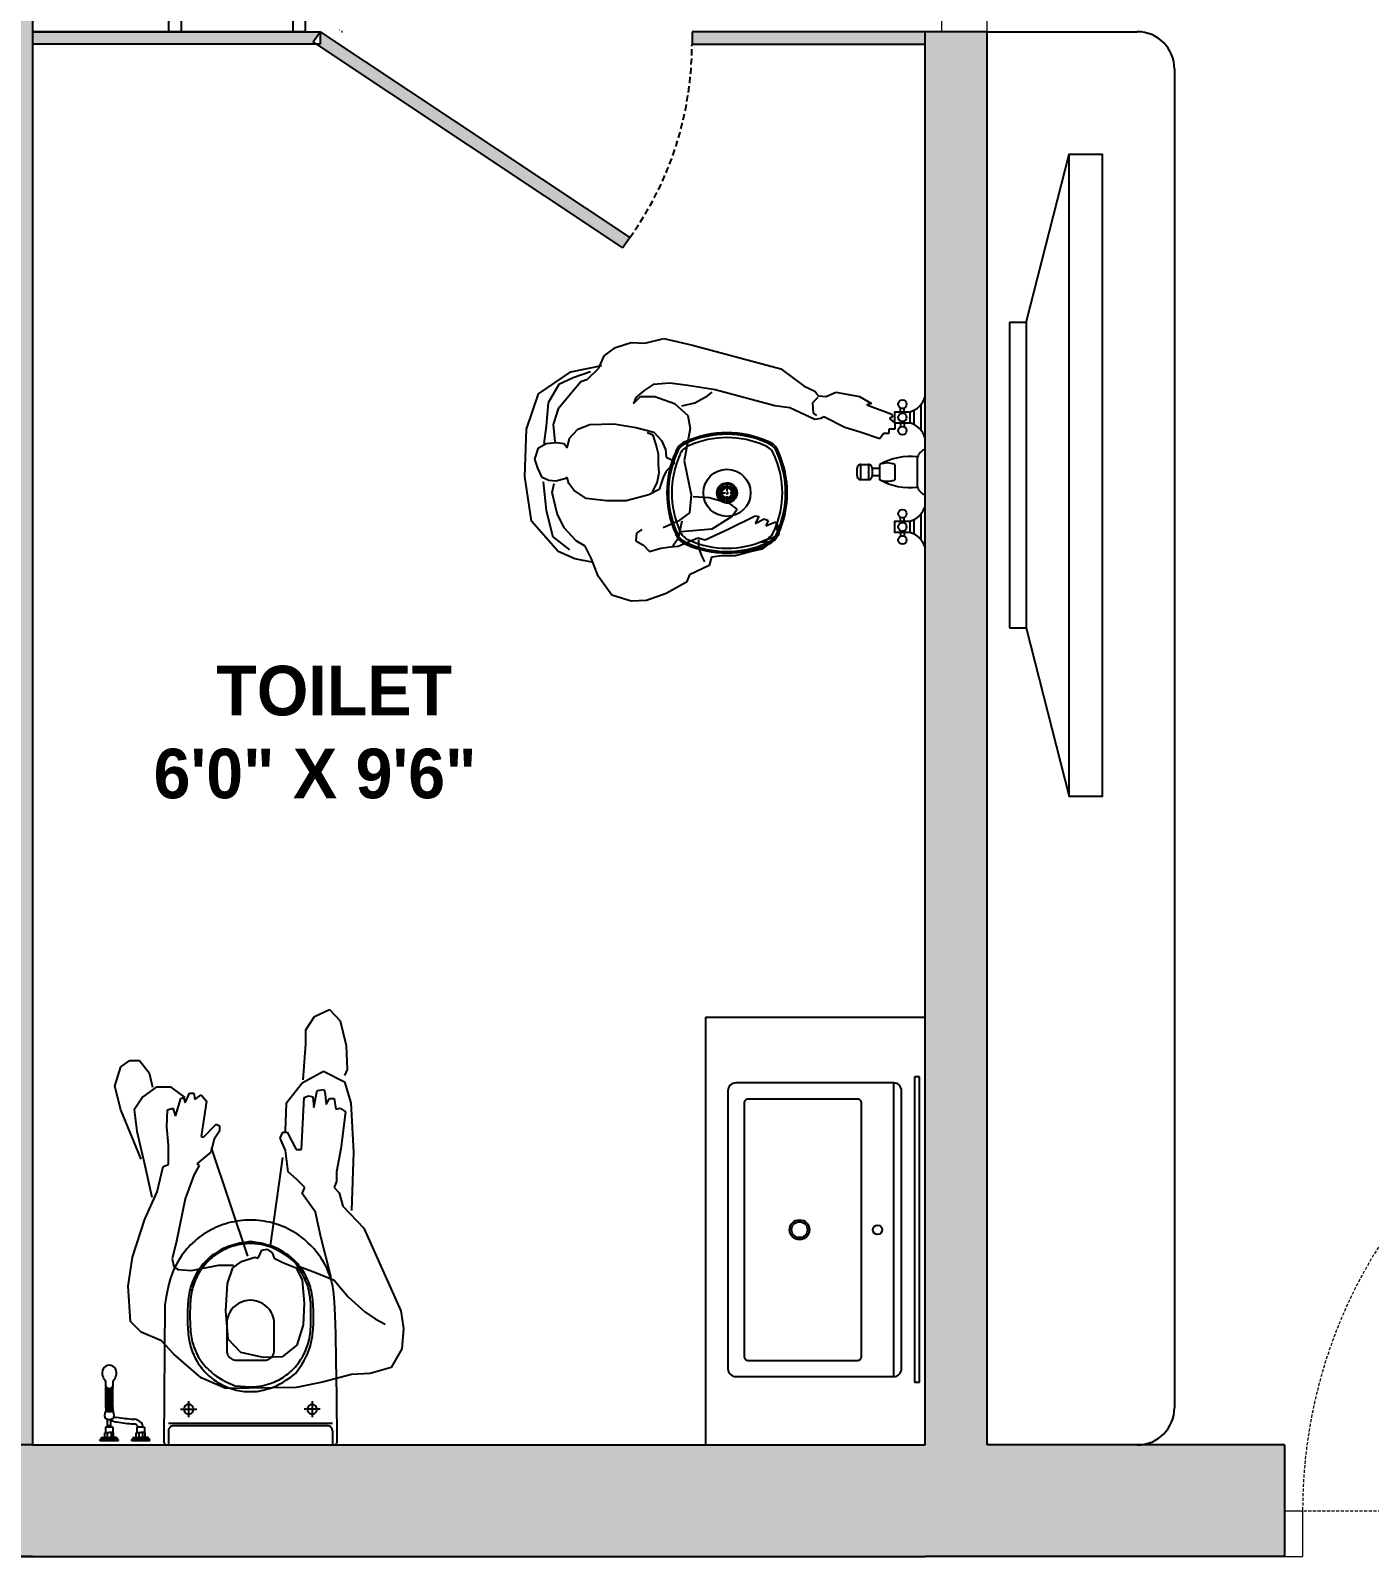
# Model space of a CAD drawing. Header units: inches. Extents: x 9636 to 21597, y -10243 to 557.
# Drawn here: x 15661.1 to 15769.1, y -7316.8 to -7193.7 of the extents above; entities that cross this region are included whole.
import ezdxf

# ---------------------------------------------------------------- set-up
doc = ezdxf.new("R2010")
doc.units = ezdxf.units.IN
doc.header["$MEASUREMENT"] = 0
for name, pattern in [('CENTER2', [1.125, 0.75, -0.125, 0.125, -0.125]), ('DASHED', [0.75, 0.5, -0.25]), ('DASHED2', [0.375, 0.25, -0.125]), ('HIDDEN', [0.375, 0.25, -0.125])]:
    doc.linetypes.add(name, pattern=pattern)
for name, color, linetype in [('A-Door-Frame', 1, 'Continuous'), ('A-Door-Swing', 8, 'HIDDEN'), ('Edges', 7, 'Continuous'), ('IEL-HATCH-002', 7, 'Continuous'), ('sanit acces', 4, 'Continuous')]:
    doc.layers.add(name, color=color, linetype=linetype)
doc.styles.add('MtXpl_Stylus_BT', font='')
doc.styles.get('MtXpl_Stylus_BT').set_extended_font_data('Stylus BT', bold=True)

# ---------------------------------------------------------------- blocks, each defined once
blk = doc.blocks.new('wall handshower (top)')
at = {"color": 0}
for p, q in [((29.5, 0), (-29.5, 0)), ((-29.5, 0), (-29.5, -2.7)), ((29.5, 0), (29.5, -2.7)), ((129.5, 0), (70.5, 0)), ((70.5, 0), (70.5, -2.7)), ((129.5, 0), (129.5, -2.7)), ((-27.3, -4), (27.3, -4)), ((-21.5, -10.1), (0, -10.1)), ((-14.1, -10.1), (-14.1, -24.7)), ((-12, -42.7), (-12, -25.9)), ((-12, -25.9), (-0.1, -25.9)), ((-12, -42.7), (11.8, -42.7)), ((-6, -25.9), (-6, -10.1)), ((11.8, -25.9), (-0.1, -25.9)), ((21.5, -10.1), (0, -10.1)), ((5.9, -25.9), (5.9, -10.1)), ((11.8, -42.7), (11.8, -25.9)), ((14, -10.1), (14, -24.7)), ((72.7, -4), (127.3, -4)), ((78.5, -10.1), (100, -10.1)), ((85.9, -10.1), (85.9, -24.7)), ((88, -42.7), (88, -25.9)), ((88, -25.9), (99.9, -25.9)), ((88, -42.7), (111.8, -42.7)), ((94, -25.9), (94, -10.1)), ((94.8, -45.5), (94.8, -67.4)), ((111.8, -25.9), (99.9, -25.9)), ((121.5, -10.1), (100, -10.1)), ((105.1, -45.5), (105.1, -67.7)), ((105.9, -25.9), (105.9, -10.1)), ((111.8, -42.7), (111.8, -25.9)), ((114, -10.1), (114, -24.7)), ((88, -101), (88, -95.2)), ((111.1, -101), (111.1, -95.2)), ((88, -108.4), (88, -165.2)), ((88.6, -107.2), (88.6, -164.5)), ((89.5, -105.8), (89.5, -163.6)), ((90.7, -104.4), (90.7, -162.5)), ((92.2, -103.2), (92.2, -161.5)), ((93.8, -102.1), (93.8, -160.7)), ((95.7, -101.4), (95.7, -160)), ((97.7, -100.9), (97.7, -159.6)), ((99.7, -100.8), (99.7, -159.5)), ((101.7, -101), (101.7, -159.7)), ((103.7, -101.5), (103.7, -160.1)), ((105.5, -102.3), (105.5, -160.8)), ((107.1, -103.3), (107.1, -161.6)), ((108.5, -104.5), (108.5, -162.6)), ((109.6, -105.8), (109.6, -163.6)), ((110.4, -107), (110.4, -164.4)), ((110.9, -107.8), (110.9, -164.9)), ((111.1, -108.4), (111.1, -165.2))]:
    blk.add_line(p, q, dxfattribs=at)
for centre, radius, start, end in [((-27.4, -1.6), 2.41, 207.9179, 271.9718), ((-15, 2), 13.8, 205.7896, 241.6564), ((-10.4, -20.2), 5.86, 230.0793, 254.0924), ((16.8, -40.9), 24.5, 184.3011, 218.585), ((22, -37.7), 15.3, 199.0504, 270.6085), ((10.2, -20.2), 5.86, 285.9076, 309.9207), ((15, 2), 13.8, 298.3436, 334.2104), ((27.4, -1.6), 2.41, 268.0282, 332.0821), ((72.6, -1.6), 2.41, 207.9179, 271.9718), ((85, 2), 13.8, 205.7896, 241.6564), ((89.6, -20.2), 5.86, 230.0793, 254.0924), ((99.9, -36.8), 10, 215.7762, 324.2238), ((110.2, -20.2), 5.86, 285.9076, 309.9207), ((115, 2), 13.8, 298.3436, 334.2104), ((127.4, -1.6), 2.41, 268.0282, 332.0821), ((22.3, -35.7), 32.1, 219.6697, 269.6336), ((-21.2, -678.9), 627.4, 81.0602, 86.0403), ((-119, -1558.6), 1497.4, 82.5073, 84.5933), ((71.4, -103.7), 44.8, 58.5932, 83.7686), ((73.1, -100.5), 26.8, 64.0824, 83.2266), ((115.2, -81.1), 30.7, 168.4004, 207.2273), ((99.5, -83.4), 16.7, 30.5106, 149.4894), ((99.6, -108.5), 17.6, 49.0147, 130.9853), ((99.6, -109.9), 14.6, 37.5398, 142.4602), ((99.6, -110.3), 13.8, 33.1371, 146.8629), ((83.8, -81.1), 30.7, 332.7727, 11.5996), ((90.1, -104.7), 2.8, 137.3065, 222.6935), ((89.2, -101.9), 1.5, 143.1441, 216.8559), ((89.2, -107.5), 1.5, 143.1441, 216.8559), ((99.6, -112.3), 12.9, 26.3551, 153.6449), ((99.6, -113.4), 12.6, 23.4368, 156.5632), ((109.9, -101.9), 1.5, 323.1441, 36.8559), ((109.1, -104.7), 2.8, 317.3065, 42.6935), ((109.9, -107.5), 1.5, 323.1441, 36.8559), ((72.4, -182), 17, 302.6481, 343.7121), ((90.1, -168.9), 2.8, 137.3065, 222.6935), ((89.2, -166.1), 1.5, 143.1441, 216.8559), ((89.2, -171.7), 1.5, 143.1441, 216.8559), ((99.6, -174.1), 14.6, 37.5398, 142.4602), ((99.6, -174.6), 13.8, 33.1371, 146.8629), ((99.6, -176.5), 12.9, 26.3551, 153.6449), ((99.6, -177.6), 12.6, 23.4368, 156.5632), ((41.8, -182.1), 47.1, 354.3747, 11.6429), ((157.3, -182.1), 47.1, 168.3571, 185.6253), ((126.7, -182), 17, 196.2879, 237.3519), ((109.9, -166.1), 1.5, 323.1441, 36.8559), ((109.1, -168.9), 2.8, 317.3065, 42.6935), ((109.9, -171.7), 1.5, 323.1441, 36.8559), ((119.7, -215.3), 42.7, 153.5123, 181.2517), ((99.5, -216.6), 22.5, 179.1351, 0.8649), ((79.4, -215.3), 42.7, 358.7483, 26.4877)]:
    blk.add_arc(centre, radius, start, end, dxfattribs=at)

msp = doc.modelspace()

# ---------------------------------------------------------------- hatches: boundary and pattern name
at = {"layer": 'IEL-HATCH-002', "true_color": 0x939598, "transparency": 33554687}
h = msp.add_hatch(color=252, dxfattribs=at)
h.dxf.hatch_style = 1
h.paths.add_polyline_path([(15546.79, -7088.83), (15504.29, -7088.83), (15504.29, -7190.83), (15507.96, -7190.83), (15513.29, -7190.83), (15513.29, -7102.83), (15518.29, -7102.83), (15518.29, -7097.83), (15546.79, -7097.83)])
h.paths.add_polyline_path([(15654.79, -7088.83), (15630.79, -7088.83), (15630.79, -7097.83), (15654.79, -7097.83)])
h.paths.add_polyline_path([(15733.29, -7088.83), (15654.79, -7088.83), (15654.79, -7307.83), (15661.29, -7307.83), (15661.29, -7097.83), (15733.29, -7097.83)])
h.paths.add_polyline_path([(15762.29, -7307.83), (15738.29, -7307.83), (15738.29, -7193.83), (15734.62, -7193.83), (15733.29, -7193.83), (15733.29, -7307.83), (15661.29, -7307.83), (15654.79, -7307.83), (15654.79, -7316.83), (15661.29, -7316.83), (15733.29, -7316.83), (15762.29, -7316.83), (15762.29, -7313.16)])
h.paths.add_polyline_path([(15654.79, -7307.83), (15513.29, -7307.83), (15513.29, -7288.12), (15513.29, -7244.83), (15522.79, -7244.83), (15522.79, -7239.83), (15513.29, -7239.83), (15513.29, -7232.83), (15504.29, -7232.83), (15504.29, -7316.83), (15654.79, -7316.83)])
h.paths.add_polyline_path([(15974.29, -7088.83), (15944.69, -7088.83), (15944.69, -7097.83), (15965.29, -7097.83), (15965.29, -7289.83), (15965.29, -7295.83), (15965.29, -7307.83), (15805.29, -7307.83), (15805.29, -7316.83), (15974.29, -7316.83)])
h.paths.add_polyline_path([(15852.69, -7088.83), (15834.69, -7088.83), (15834.69, -7097.83), (15852.69, -7097.83)], flags=17)
h.paths.add_polyline_path([(15761.69, -7088.83), (15733.29, -7088.83), (15733.29, -7163.83), (15738.29, -7163.83), (15738.29, -7097.83), (15761.69, -7097.83)])
h = msp.add_hatch(color=252, dxfattribs=at)
h.dxf.hatch_style = 1
h.paths.add_polyline_path([(15684.49, -7193.83), (15661.29, -7193.83), (15661.29, -7194.83), (15684.18, -7194.83), (15683.93, -7194.66)])
h.paths.add_polyline_path([(15684.49, -7193.83), (15684.49, -7194.83), (15684.18, -7194.83), (15708.92, -7211.27), (15709.47, -7210.43)])
h.paths.add_polyline_path([(15733.29, -7193.83), (15714.49, -7193.83), (15714.49, -7194.83), (15733.29, -7194.83)])

# ---------------------------------------------------------------- linework, layer by layer
at = {"color": 252, "true_color": 0x939598}
for p, q in [((15661.29, -7097.83), (15661.29, -7307.83)), ((15672.29, -7193.83), (15672.29, -7109.1)), ((15673.29, -7193.83), (15673.29, -7110.1)), ((15682.29, -7120.83), (15682.29, -7193.83)), ((15683.29, -7121.83), (15683.29, -7193.83)), ((15661.29, -7193.83), (15684.49, -7193.83)), ((15683.29, -7193.83), (15661.29, -7193.83)), ((15683.93, -7194.66), (15684.49, -7193.83)), ((15684.49, -7193.83), (15709.47, -7210.43)), ((15684.49, -7193.83), (15684.49, -7194.83)), ((15686.29, -7193.83), (15686.21, -7193.83)), ((15733.29, -7193.83), (15714.49, -7193.83)), ((15714.49, -7193.83), (15714.49, -7194.83)), ((15733.29, -7307.83), (15733.29, -7193.83)), ((15738.29, -7193.83), (15733.29, -7193.83)), ((15738.29, -7307.83), (15738.29, -7193.83)), ((15684.49, -7194.83), (15661.29, -7194.83)), ((15708.92, -7211.27), (15683.93, -7194.66)), ((15714.49, -7194.83), (15733.29, -7194.83)), ((15709.47, -7210.43), (15708.92, -7211.27)), ((15741.46, -7217.3), (15740.09, -7217.3)), ((15740.09, -7217.3), (15740.09, -7241.91)), ((15741.46, -7217.3), (15741.46, -7241.91)), ((15732.98, -7226.02), (15732.98, -7223.87)), ((15733.29, -7226.62), (15733.29, -7223.27)), ((15731.31, -7224.49), (15731.31, -7224.18)), ((15731.61, -7224.49), (15731.61, -7224.18)), ((15732.38, -7224.36), (15732.38, -7225.52)), ((15731.31, -7225.4), (15731.31, -7225.7)), ((15731.61, -7225.4), (15731.61, -7225.7)), ((15733.29, -7231.18), (15733.29, -7227.53)), ((15728.11, -7229.97), (15728.11, -7228.75)), ((15728.72, -7228.75), (15728.72, -7229.97)), ((15729.03, -7229.05), (15729.64, -7229.05)), ((15729.64, -7229.97), (15729.64, -7228.75)), ((15730.85, -7228.75), (15730.85, -7229.97)), ((15732.68, -7230.58), (15732.68, -7228.14)), ((15729.64, -7229.66), (15729.03, -7229.66)), ((15732.98, -7234.85), (15732.98, -7232.7)), ((15733.29, -7235.45), (15733.29, -7232.1)), ((15731.31, -7233.32), (15731.31, -7233.01)), ((15731.61, -7233.32), (15731.61, -7233.01)), ((15732.38, -7233.19), (15732.38, -7234.35)), ((15731.31, -7234.23), (15731.31, -7234.53)), ((15731.61, -7234.23), (15731.61, -7234.53)), ((15740.09, -7241.91), (15741.46, -7241.91)), ((15715.59, -7273.35), (15715.59, -7307.83)), ((15733.29, -7273.35), (15715.59, -7273.35)), ((15733.29, -7307.83), (15733.29, -7273.35)), ((15732.44, -7278.14), (15732.44, -7302.77)), ((15732.85, -7278.14), (15732.44, -7278.14)), ((15732.85, -7302.77), (15732.85, -7278.14)), ((15730.76, -7302.32), (15730.76, -7278.63)), ((15732.44, -7302.77), (15732.85, -7302.77)), ((15661.29, -7307.83), (15513.29, -7307.83)), ((15661.29, -7307.83), (15733.29, -7307.83)), ((15715.59, -7307.83), (15733.29, -7307.83)), ((15762.29, -7307.83), (15738.29, -7307.83)), ((15762.29, -7307.83), (15762.29, -7316.83)), ((15661.29, -7316.83), (15504.29, -7316.83)), ((15652.29, -7316.83), (15733.29, -7316.83)), ((15762.29, -7316.83), (15733.29, -7316.83))]:
    msp.add_line(p, q, dxfattribs=at)
at = {"color": 252, "ltscale": 7, "true_color": 0x939598}
for p, q in [((15738.29, -7307.83), (15738.29, -7193.83)), ((15738.29, -7193.83), (15750.41, -7193.83)), ((15753.41, -7196.83), (15753.41, -7304.83)), ((15741.46, -7217.3), (15744.91, -7203.71)), ((15741.46, -7241.91), (15744.91, -7255.51)), ((15750.41, -7307.83), (15738.29, -7307.83))]:
    msp.add_line(p, q, dxfattribs=at)
at = {"color": 252, "linetype": 'ByBlock', "true_color": 0x939598}
for p, q in [((15708.32, -7219.31), (15709.59, -7218.89)), ((15709.59, -7218.89), (15710.69, -7218.95)), ((15710.69, -7218.95), (15712.21, -7218.58)), ((15712.21, -7218.58), (15714.53, -7219.13)), ((15714.53, -7219.13), (15721.66, -7221.02)), ((15706.98, -7220.96), (15707.4, -7219.98)), ((15707.4, -7219.98), (15708.32, -7219.31)), ((15702.1, -7223.03), (15704.72, -7221.26)), ((15704.72, -7221.26), (15707.22, -7220.77)), ((15706.31, -7221.26), (15704.9, -7221.75)), ((15706.06, -7221.87), (15706.98, -7220.96)), ((15721.66, -7221.02), (15723.54, -7222.42)), ((15703.75, -7222.3), (15702.89, -7223.76)), ((15704.9, -7221.75), (15703.75, -7222.3)), ((15703.75, -7224.18), (15704.78, -7222.9)), ((15704.78, -7222.9), (15705.51, -7222.05)), ((15705.51, -7222.05), (15706.06, -7221.87)), ((15710.63, -7222.78), (15709.96, -7223.33)), ((15711.36, -7222.3), (15710.63, -7222.78)), ((15712.7, -7222.17), (15711.36, -7222.3)), ((15714.16, -7222.36), (15712.7, -7222.17)), ((15716.36, -7222.72), (15714.16, -7222.36)), ((15715.75, -7223.21), (15716.11, -7222.9)), ((15721.17, -7224), (15716.36, -7222.72)), ((15723.54, -7222.42), (15724.4, -7222.84)), ((15724.4, -7222.84), (15724.7, -7223.21)), ((15725.31, -7223.27), (15726.1, -7222.9)), ((15726.1, -7222.9), (15727.99, -7223.27)), ((15701.13, -7225.89), (15702.1, -7223.03)), ((15702.89, -7223.76), (15702.71, -7225.64)), ((15709.78, -7223.82), (15710.33, -7223.27)), ((15709.96, -7223.33), (15709.78, -7223.82)), ((15710.33, -7223.27), (15711.48, -7223.27)), ((15711.48, -7223.27), (15713.07, -7223.82)), ((15713.07, -7223.82), (15714.16, -7224.79)), ((15713.68, -7224), (15714.71, -7223.76)), ((15714.71, -7223.76), (15715.75, -7223.21)), ((15722.39, -7224.18), (15721.17, -7224)), ((15724.64, -7223.33), (15724.21, -7223.76)), ((15724.21, -7223.76), (15724.27, -7224.61)), ((15724.7, -7223.21), (15725.31, -7223.27)), ((15727.99, -7223.27), (15728.96, -7223.82)), ((15728.96, -7223.82), (15728.6, -7223.94)), ((15728.6, -7223.94), (15730.61, -7224.67)), ((15703.32, -7225.52), (15703.75, -7224.18)), ((15714.16, -7224.79), (15714.35, -7225.83)), ((15724.4, -7225.1), (15722.39, -7224.18)), ((15724.27, -7224.61), (15724.52, -7224.79)), ((15724.88, -7225.03), (15724.4, -7225.1)), ((15725.13, -7224.91), (15724.88, -7225.03)), ((15726.83, -7225.76), (15725.13, -7224.91)), ((15730.67, -7224.91), (15730.43, -7225.03)), ((15730.43, -7225.03), (15730.85, -7225.4)), ((15730.61, -7224.67), (15730.67, -7224.91)), ((15701.01, -7229.72), (15701.13, -7225.89)), ((15702.71, -7225.64), (15702.53, -7227.04)), ((15703.44, -7226.92), (15703.32, -7225.52)), ((15704.6, -7226.62), (15705.27, -7225.89)), ((15705.27, -7225.89), (15706.24, -7225.52)), ((15706.24, -7225.52), (15708.19, -7225.46)), ((15708.19, -7225.46), (15709.96, -7225.76)), ((15709.96, -7225.76), (15711.42, -7226.13)), ((15711.36, -7226.37), (15710.87, -7226.19)), ((15711.6, -7227.16), (15711.36, -7226.37)), ((15711.42, -7226.13), (15712.03, -7226.8)), ((15714.35, -7225.83), (15713.86, -7228.44)), ((15728.05, -7226.13), (15726.83, -7225.76)), ((15729.63, -7226.68), (15728.05, -7226.13)), ((15729.94, -7226.25), (15729.63, -7226.68)), ((15730.37, -7226.25), (15729.94, -7226.25)), ((15730.85, -7225.89), (15730.37, -7225.89)), ((15730.37, -7225.89), (15730.37, -7226.25)), ((15730.85, -7225.4), (15730.85, -7225.89)), ((15701.8, -7228.32), (15702.1, -7227.41)), ((15702.1, -7227.41), (15702.71, -7227.04)), ((15702.71, -7227.04), (15703.56, -7226.98)), ((15703.56, -7226.98), (15704.17, -7227.04)), ((15704.17, -7227.04), (15704.42, -7227.41)), ((15704.42, -7227.41), (15704.6, -7226.62)), ((15711.79, -7227.9), (15711.6, -7227.16)), ((15712.03, -7226.8), (15712.34, -7227.53)), ((15712.34, -7227.53), (15712.4, -7228.14)), ((15702.04, -7229.05), (15701.8, -7228.32)), ((15702.41, -7229.78), (15702.04, -7229.05)), ((15711.79, -7228.75), (15711.79, -7227.9)), ((15711.85, -7229.42), (15711.79, -7228.75)), ((15712.4, -7228.14), (15712.76, -7228.32)), ((15712.76, -7228.93), (15712.4, -7229.29)), ((15712.76, -7228.32), (15713.07, -7228.63)), ((15713.07, -7228.63), (15712.76, -7228.93)), ((15713.86, -7228.44), (15714.41, -7231.18)), ((15701.55, -7233.31), (15701.01, -7229.72)), ((15702.95, -7230.03), (15702.41, -7229.78)), ((15702.47, -7230.15), (15702.71, -7232.46)), ((15703.5, -7230.09), (15702.95, -7230.03)), ((15703.2, -7231), (15703.38, -7230.27)), ((15704.23, -7229.9), (15703.5, -7230.09)), ((15704.42, -7229.78), (15704.23, -7229.9)), ((15704.54, -7230.27), (15704.42, -7229.78)), ((15704.96, -7230.82), (15704.54, -7230.27)), ((15711.3, -7230.94), (15711.67, -7230.21)), ((15711.67, -7230.21), (15711.85, -7229.42)), ((15712.15, -7229.78), (15711.85, -7230.76)), ((15712.4, -7229.29), (15712.15, -7229.78)), ((15703.62, -7232.7), (15703.2, -7231)), ((15705.94, -7231.49), (15704.96, -7230.82)), ((15707.58, -7231.67), (15705.94, -7231.49)), ((15711, -7231.18), (15709.17, -7231.67)), ((15711.85, -7230.76), (15711, -7231.18)), ((15714.41, -7231.18), (15714.28, -7232.64)), ((15715.87, -7231.42), (15714.59, -7231.36)), ((15717.57, -7231.91), (15715.87, -7231.42)), ((15702.71, -7232.46), (15703.26, -7234.59)), ((15704.17, -7233.86), (15703.62, -7232.7)), ((15709.17, -7231.67), (15707.58, -7231.67)), ((15714.28, -7232.64), (15713.37, -7233.31)), ((15718.12, -7232.34), (15717.57, -7231.91)), ((15717.7, -7232.95), (15718.12, -7232.34)), ((15703.69, -7235.75), (15701.55, -7233.31)), ((15705.15, -7234.89), (15704.17, -7233.86)), ((15710.45, -7233.98), (15710.02, -7234.29)), ((15713.37, -7233.31), (15712.15, -7233.86)), ((15713.68, -7233.31), (15713.37, -7234.71)), ((15713.61, -7234.16), (15716.11, -7233.92)), ((15715.56, -7234.83), (15717.45, -7233.92)), ((15716.11, -7233.92), (15717.7, -7232.95)), ((15717.45, -7233.92), (15719.58, -7232.89)), ((15719.58, -7232.89), (15719.89, -7232.95)), ((15719.89, -7232.95), (15719.58, -7233.49)), ((15719.58, -7233.49), (15720.32, -7233.13)), ((15720.32, -7233.13), (15720.62, -7233.25)), ((15720.62, -7233.25), (15720.44, -7233.68)), ((15720.44, -7233.68), (15721.23, -7233.37)), ((15721.23, -7233.37), (15721.41, -7233.68)), ((15721.41, -7233.68), (15721.29, -7233.98)), ((15721.29, -7233.98), (15721.53, -7234.04)), ((15703.26, -7234.59), (15704.6, -7235.62)), ((15705.88, -7235.32), (15705.15, -7234.89)), ((15710.02, -7234.29), (15709.96, -7234.89)), ((15709.96, -7234.89), (15710.57, -7235.26)), ((15713.37, -7234.71), (15712.94, -7235.32)), ((15713.37, -7235.32), (15714.95, -7234.65)), ((15714.95, -7234.65), (15715.56, -7234.83)), ((15715.02, -7234.83), (15715.02, -7235.44)), ((15721.47, -7234.47), (15720.07, -7235.02)), ((15720.07, -7235.02), (15720.74, -7234.95)), ((15720.74, -7234.95), (15720.56, -7235.26)), ((15721.53, -7234.04), (15721.47, -7234.47)), ((15705.03, -7236.35), (15703.69, -7235.75)), ((15706.55, -7236.66), (15705.03, -7236.35)), ((15706.37, -7236.35), (15705.88, -7235.32)), ((15706.91, -7237.75), (15706.37, -7236.35)), ((15710.57, -7235.26), (15711.06, -7235.75)), ((15711.06, -7235.75), (15711.97, -7235.5)), ((15711.97, -7235.5), (15712.76, -7235.38)), ((15712.76, -7235.38), (15713.37, -7235.32)), ((15715.02, -7235.44), (15715.26, -7236.11)), ((15715.26, -7236.11), (15715.5, -7236.6)), ((15716.05, -7236.23), (15715.87, -7236.9)), ((15716.9, -7236.11), (15716.05, -7236.23)), ((15718, -7236.11), (15716.9, -7236.11)), ((15719.28, -7235.75), (15718, -7236.11)), ((15720.13, -7235.56), (15719.28, -7235.75)), ((15720.56, -7235.26), (15720.13, -7235.56)), ((15714.28, -7237.63), (15714.04, -7238.24)), ((15715.87, -7236.9), (15714.28, -7237.63)), ((15708.01, -7239.28), (15706.91, -7237.75)), ((15714.04, -7238.24), (15712.4, -7239.15)), ((15709.59, -7239.76), (15708.01, -7239.28)), ((15710.81, -7239.7), (15709.59, -7239.76)), ((15712.4, -7239.15), (15710.81, -7239.7)), ((15683.33, -7274.34), (15684.04, -7273.27)), ((15684.04, -7273.27), (15685.25, -7272.71)), ((15685.25, -7272.71), (15686.1, -7273.63)), ((15683.33, -7275.48), (15683.33, -7274.34)), ((15686.1, -7273.63), (15686.6, -7275.62)), ((15683.12, -7278.39), (15683.33, -7275.48)), ((15686.6, -7275.62), (15686.67, -7277.54)), ((15668.42, -7277.33), (15669.13, -7276.83)), ((15669.13, -7276.83), (15669.91, -7276.83)), ((15669.91, -7276.83), (15670.69, -7277.82)), ((15667.92, -7278.89), (15668.42, -7277.33)), ((15670.69, -7277.82), (15670.97, -7278.96)), ((15683.05, -7278.61), (15684.75, -7277.68)), ((15684.75, -7277.68), (15686.46, -7278.53)), ((15686.67, -7277.54), (15686.46, -7278.04)), ((15668.42, -7280.81), (15667.92, -7278.89)), ((15671.26, -7278.96), (15670.19, -7279.74)), ((15672.47, -7278.96), (15671.26, -7278.96)), ((15673.6, -7279.81), (15672.47, -7278.96)), ((15673.6, -7280.24), (15673.96, -7279.46)), ((15673.96, -7279.46), (15674.31, -7279.46)), ((15674.31, -7279.46), (15674.38, -7279.96)), ((15681.77, -7280.24), (15683.05, -7278.61)), ((15683.97, -7280.6), (15684.26, -7279.25)), ((15684.26, -7279.25), (15684.82, -7279.17)), ((15684.82, -7279.17), (15684.9, -7279.53)), ((15684.9, -7279.53), (15684.97, -7280.38)), ((15686.46, -7278.53), (15686.96, -7280.24)), ((15670.19, -7279.74), (15669.48, -7280.81)), ((15672.18, -7280.81), (15672.61, -7280.67)), ((15672.61, -7280.67), (15672.82, -7281.31)), ((15672.82, -7281.31), (15673.25, -7279.89)), ((15673.25, -7279.89), (15673.46, -7279.81)), ((15673.46, -7279.81), (15673.6, -7280.24)), ((15674.38, -7279.96), (15674.88, -7279.6)), ((15674.88, -7279.6), (15675.31, -7280.1)), ((15675.31, -7280.1), (15674.88, -7282.94)), ((15681.7, -7282.52), (15681.77, -7280.24)), ((15682.98, -7284.01), (15683.19, -7279.81)), ((15683.19, -7279.81), (15683.55, -7279.67)), ((15683.55, -7279.67), (15683.9, -7279.74)), ((15683.9, -7279.74), (15683.97, -7280.6)), ((15684.97, -7280.38), (15685.25, -7279.89)), ((15685.25, -7279.89), (15685.61, -7279.89)), ((15685.61, -7279.89), (15685.75, -7280.74)), ((15685.75, -7280.74), (15686.1, -7280.67)), ((15686.1, -7280.67), (15686.53, -7280.95)), ((15686.96, -7280.24), (15687.17, -7284.22)), ((15670.05, -7284.79), (15668.42, -7280.81)), ((15669.48, -7280.81), (15669.7, -7282.52)), ((15672.11, -7282.16), (15672.18, -7280.81)), ((15675.09, -7283.01), (15676.09, -7281.95)), ((15676.09, -7281.95), (15676.37, -7282.09)), ((15686.53, -7280.95), (15686.17, -7283.94)), ((15669.7, -7282.52), (15670.34, -7285.29)), ((15672.25, -7283.65), (15672.11, -7282.16)), ((15674.88, -7282.94), (15675.09, -7283.01)), ((15675.95, -7283.16), (15675.66, -7284.22)), ((15676.37, -7282.52), (15675.95, -7283.16)), ((15676.37, -7282.09), (15676.37, -7282.52)), ((15681.27, -7283.08), (15681.49, -7282.59)), ((15681.7, -7284.08), (15681.27, -7283.08)), ((15681.49, -7282.59), (15681.84, -7282.59)), ((15681.84, -7282.59), (15682.55, -7284.01)), ((15672.25, -7285.22), (15672.25, -7283.65)), ((15675.66, -7284.22), (15674.53, -7285.15)), ((15678.65, -7292.61), (15675.73, -7283.87)), ((15681.91, -7285.79), (15681.7, -7284.08)), ((15682.55, -7284.01), (15682.98, -7284.01)), ((15686.17, -7283.94), (15685.82, -7285.79)), ((15687.17, -7284.22), (15687.03, -7288.91)), ((15670.34, -7285.29), (15670.9, -7287.85)), ((15671.33, -7287.42), (15671.83, -7285.36)), ((15671.83, -7285.36), (15672.25, -7285.22)), ((15674.74, -7285.29), (15674.31, -7286.07)), ((15674.53, -7285.15), (15674.74, -7285.29)), ((15680.49, -7291.76), (15681.49, -7284.65)), ((15674.31, -7286.07), (15673.6, -7287.99)), ((15682.62, -7286.43), (15681.91, -7285.79)), ((15683.26, -7287.06), (15682.62, -7286.43)), ((15685.82, -7286.57), (15685.61, -7287.06)), ((15685.82, -7285.79), (15685.82, -7286.57)), ((15670.34, -7289.62), (15671.33, -7287.42)), ((15673.6, -7287.99), (15672.89, -7291.4)), ((15683.05, -7287.56), (15683.26, -7287.06)), ((15684.11, -7289.06), (15683.05, -7287.56)), ((15685.61, -7287.06), (15686.03, -7287.49)), ((15686.03, -7287.49), (15686.32, -7288.56)), ((15684.54, -7291.05), (15684.11, -7289.06)), ((15686.32, -7288.56), (15688.02, -7290.33)), ((15669.34, -7292.68), (15670.34, -7289.62)), ((15688.02, -7290.33), (15691, -7297.02)), ((15672.89, -7291.4), (15672.54, -7292.82)), ((15685.39, -7294.32), (15684.54, -7291.05)), ((15668.99, -7295.03), (15669.34, -7292.68)), ((15672.54, -7292.82), (15672.68, -7293.46)), ((15677.44, -7293.53), (15678.15, -7293.04)), ((15678.15, -7293.04), (15679.21, -7292.68)), ((15679.21, -7292.68), (15679.5, -7292.75)), ((15679.5, -7292.75), (15679.78, -7292.11)), ((15679.78, -7292.11), (15680.21, -7292.04)), ((15680.21, -7292.04), (15680.63, -7292.33)), ((15680.63, -7292.33), (15680.78, -7292.75)), ((15680.78, -7292.75), (15681.49, -7293.11)), ((15672.68, -7293.46), (15673.03, -7293.68)), ((15673.03, -7293.68), (15674.1, -7293.75)), ((15674.1, -7293.75), (15676.3, -7293.32)), ((15676.3, -7293.32), (15677.51, -7293.32)), ((15677.01, -7294.81), (15677.44, -7293.53)), ((15681.49, -7293.11), (15682.55, -7293.53)), ((15682.55, -7293.53), (15683.05, -7294.53)), ((15682.69, -7293.39), (15684.26, -7293.96)), ((15684.26, -7293.96), (15685.61, -7294.53)), ((15669.2, -7297.87), (15668.99, -7295.03)), ((15676.87, -7297.02), (15677.01, -7294.81)), ((15683.05, -7294.53), (15683.19, -7296.38)), ((15685.61, -7294.53), (15686.74, -7295.88)), ((15683.19, -7296.38), (15683.12, -7298.15)), ((15686.74, -7295.88), (15688.09, -7297.09)), ((15670.05, -7298.72), (15669.2, -7297.87)), ((15677.08, -7299.29), (15676.87, -7297.02)), ((15688.09, -7297.09), (15688.94, -7297.66)), ((15688.94, -7297.66), (15689.73, -7298.08)), ((15691, -7297.02), (15691.22, -7298.44)), ((15671.68, -7299.43), (15670.05, -7298.72)), ((15683.12, -7298.15), (15682.62, -7299.79)), ((15691.22, -7298.44), (15691.07, -7300.07)), ((15672.68, -7300.5), (15671.68, -7299.43)), ((15678.08, -7300.36), (15677.08, -7299.29)), ((15679.92, -7300.78), (15678.08, -7300.36)), ((15682.62, -7299.79), (15681.42, -7300.71)), ((15691.07, -7300.07), (15690.22, -7301.57)), ((15674.88, -7302.42), (15672.68, -7300.5)), ((15681.42, -7300.71), (15679.92, -7300.78)), ((15690.22, -7301.57), (15688.52, -7302.06)), ((15676.87, -7303.27), (15674.88, -7302.42)), ((15684.68, -7302.77), (15682.55, -7303.2)), ((15687.03, -7302.14), (15684.68, -7302.77)), ((15688.52, -7302.06), (15687.03, -7302.14)), ((15682.55, -7303.2), (15676.87, -7303.27))]:
    msp.add_line(p, q, dxfattribs=at)
at = {"color": 252, "linetype": 'CENTER2', "true_color": 0x939598}
for p, q in [((15717.31, -7230.16), (15717.31, -7231.91)), ((15716.44, -7231.03), (15718.19, -7231.03))]:
    msp.add_line(p, q, dxfattribs=at)
at = {"color": 252, "linetype": 'Continuous', "true_color": 0x939598}
for p, q in [((15716.53, -7230.97), (15716.61, -7231.16)), ((15716.72, -7231.44), (15716.61, -7231.16)), ((15716.72, -7231.44), (15716.8, -7231.63)), ((15717.06, -7230.51), (15717.12, -7230.51)), ((15717.51, -7230.51), (15717.12, -7230.51)), ((15717.51, -7230.51), (15717.56, -7230.51)), ((15717.9, -7230.63), (15717.82, -7230.43)), ((15718.02, -7230.9), (15717.9, -7230.63)), ((15718.1, -7231.1), (15718.02, -7230.9)), ((15717.12, -7231.56), (15717.06, -7231.56)), ((15717.12, -7231.56), (15717.51, -7231.56)), ((15717.56, -7231.56), (15717.51, -7231.56))]:
    msp.add_line(p, q, dxfattribs=at)
at = {"color": 252, "ltscale": 7, "true_color": 0x939598}
msp.add_lwpolyline([(15744.91, -7255.51), (15744.91, -7203.71), (15747.59, -7203.71), (15747.59, -7255.51)], close=True, dxfattribs=at)
at = {"color": 252, "true_color": 0x939598}
for points in [[(15732.07, -7225.4), (15730.85, -7225.4), (15730.85, -7224.49), (15732.07, -7224.49)], [(15732.07, -7234.23), (15730.85, -7234.23), (15730.85, -7233.32), (15732.07, -7233.32)]]:
    msp.add_lwpolyline(points, close=True, dxfattribs=at)
for points in [[(15727.81, -7229.66), (15727.81, -7229.05)], [(15728.11, -7228.75), (15728.72, -7228.75)], [(15729.03, -7229.05), (15729.03, -7229.66)], [(15728.72, -7229.97), (15728.11, -7229.97)]]:
    msp.add_lwpolyline(points, dxfattribs=at)
for points in [[(15731.39, -7301.68), (15731.39, -7279.26, 0.414214), (15730.76, -7278.63), (15718.02, -7278.63, 0.414214), (15717.38, -7279.26), (15717.38, -7301.68, 0.414214), (15718.02, -7302.32), (15730.76, -7302.32, 0.414214)], [(15728.17, -7300.69), (15728.17, -7280.26, 0.414214), (15727.85, -7279.94), (15719.01, -7279.94, 0.414214), (15718.69, -7280.26), (15718.69, -7300.69, 0.414214), (15719.01, -7301.01), (15727.85, -7301.01, 0.414214)]]:
    msp.add_lwpolyline(points, format="xyb", close=True, dxfattribs=at)
for centre, radius in [((15731.46, -7223.88), 0.34), ((15731.46, -7224.94), 0.34), ((15731.46, -7226.01), 0.34), ((15731.46, -7232.71), 0.34), ((15731.46, -7233.77), 0.34), ((15731.46, -7234.84), 0.34), ((15723.16, -7290.47), 0.797), ((15723.16, -7290.47), 0.638), ((15729.46, -7290.47), 0.374)]:
    msp.add_circle(centre, radius, dxfattribs=at)
at = {"color": 252, "linetype": 'Continuous', "true_color": 0x939598}
for radius in [1.9, 0.811, 0.466, 0.409]:
    msp.add_circle((15717.31, -7231.03), radius, dxfattribs=at)
at = {"color": 252, "ltscale": 7, "true_color": 0x939598}
for centre, start, end in [((15750.41, -7196.83), 0, 90), ((15750.41, -7304.83), 270, 0)]:
    msp.add_arc(centre, 3, start, end, dxfattribs=at)
at = {"color": 252, "linetype": 'DASHED', "true_color": 0x939598}
msp.add_arc((15687.7, -7194.83), 26.79, 324.3678, 359.9984, dxfattribs=at)
at = {"color": 252, "true_color": 0x939598}
for centre, radius, start, end in [((15731.61, -7222.81), 1.74, 285.2551, 344.7449), ((15731.61, -7227.07), 1.74, 15.2551, 74.7449), ((15733.54, -7228.39), 0.892, 106.1502, 163.8498), ((15728.1, -7229.04), 0.295, 88.2224, 181.7776), ((15728.73, -7229.04), 0.295, 358.2224, 91.7776), ((15732.07, -7233.01), 4.91, 82.875, 119.7449), ((15730.24, -7230.14), 1.52, 66.3417, 113.6584), ((15728.1, -7229.67), 0.295, 178.2224, 271.7776), ((15728.73, -7229.67), 0.295, 268.2224, 1.7776), ((15732.07, -7225.7), 4.91, 240.2551, 277.125), ((15730.24, -7228.58), 1.52, 246.3417, 293.6583), ((15733.54, -7230.33), 0.892, 196.1502, 253.8498), ((15731.61, -7231.64), 1.74, 285.2551, 344.7449), ((15731.61, -7235.9), 1.74, 15.2551, 74.7449)]:
    msp.add_arc(centre, radius, start, end, dxfattribs=at)
at = {"color": 252, "linetype": 'Continuous', "true_color": 0x939598}
for centre, radius, start, end in [((15717.31, -7234.23), 8.05, 65.7447, 114.2565), ((15717.31, -7234.17), 7.87, 65.9155, 114.0845), ((15717.31, -7234.02), 7.45, 66.0461, 113.954), ((15720.51, -7231.03), 8.05, 155.7429, 204.2555), ((15720.45, -7231.03), 7.87, 155.9155, 204.0846), ((15714.43, -7228.15), 1.33, 108.5617, 161.4379), ((15714.5, -7228.22), 1.29, 107.9496, 162.0505), ((15714.64, -7228.36), 1.2, 107.1884, 162.8085), ((15719.98, -7228.36), 1.2, 17.1823, 72.8172), ((15720.13, -7228.22), 1.29, 17.8792, 72.1204), ((15720.2, -7228.15), 1.33, 18.5612, 71.4243), ((15714.17, -7231.03), 7.87, 335.9156, 24.0845), ((15714.12, -7231.03), 8.05, 335.7453, 24.2564), ((15720.3, -7231.03), 7.45, 156.0504, 203.9499), ((15714.33, -7231.03), 7.45, 336.0502, 23.9498), ((15717.31, -7231.03), 0.789, 46.0565, 178.9435), ((15716.82, -7231.01), 0.296, 171.5149, 181.1477), ((15717.31, -7231.03), 0.789, 178.9435, 226.0565), ((15717.31, -7231.03), 0.718, 34.5731, 190.4269), ((15717.31, -7231.03), 0.718, 214.5731, 10.4269), ((15717.31, -7231.03), 0.583, 115.5438, 244.4562), ((15717.31, -7231.03), 0.789, 226.0565, 358.6411), ((15717.31, -7231.03), 0.789, 226.0565, 358.9435), ((15717.31, -7231.03), 0.583, 295.5438, 64.4562), ((15717.63, -7230.69), 0.32, 44.2179, 53.1195), ((15717.31, -7231.03), 0.789, 358.9435, 46.0565), ((15717.81, -7231.05), 0.296, 351.5141, 1.147), ((15716.99, -7231.38), 0.32, 224.2179, 233.1195), ((15714.43, -7233.91), 1.33, 198.64, 251.3731), ((15714.5, -7233.84), 1.29, 197.9494, 252.0514), ((15714.64, -7233.7), 1.2, 197.1836, 252.814), ((15717.31, -7227.84), 8.05, 245.7431, 294.2554), ((15717.31, -7227.89), 7.87, 245.9156, 294.0844), ((15717.31, -7228.05), 7.45, 246.0462, 293.9541), ((15719.98, -7233.7), 1.2, 287.1892, 342.8119), ((15720.11, -7233.82), 1.32, 288.4913, 341.509), ((15720.19, -7233.91), 1.33, 288.6493, 341.3514)]:
    msp.add_arc(centre, radius, start, end, dxfattribs=at)
at = {"color": 252, "true_color": 0x939598}
msp.add_solid([(15686, -7193.65), (15686.06, -7193.65), (15686.03, -7193.83)], dxfattribs=at)
at = {"layer": 'A-Door-Frame', "color": 252, "lineweight": 5, "true_color": 0x939598}
for p, q in [((15738.29, -7193.83), (15734.62, -7193.83)), ((15762.29, -7316.83), (15762.29, -7313.16))]:
    msp.add_line(p, q, dxfattribs=at)
for points in [[(15738.29, -7193.83), (15738.29, -7192.36), (15734.62, -7192.36), (15734.62, -7193.83)], [(15762.29, -7316.83), (15763.76, -7316.83), (15763.76, -7313.16), (15762.29, -7313.16)]]:
    msp.add_lwpolyline(points, dxfattribs=at)
at = {"layer": 'A-Door-Swing', "color": 252, "linetype": 'DASHED2', "lineweight": 5, "true_color": 0x939598}
msp.add_line((15803.46, -7313.16), (15763.4, -7313.16), dxfattribs=at)
msp.add_arc((15803.82, -7313.16), 40.07, 90, 180, dxfattribs=at)
at = {"layer": 'Edges', "color": 252, "true_color": 0x939598}
for p, q in [((15671.97, -7296.52), (15671.87, -7307.56)), ((15673.23, -7304.95), (15673.5, -7304.95)), ((15673.51, -7304.85), (15673.5, -7304.95)), ((15673.5, -7304.95), (15673.51, -7305.05)), ((15673.5, -7304.95), (15673.88, -7304.95)), ((15673.55, -7304.76), (15673.51, -7304.85)), ((15673.51, -7305.05), (15673.55, -7305.14)), ((15673.61, -7304.68), (15673.55, -7304.76)), ((15673.55, -7305.14), (15673.61, -7305.22)), ((15673.69, -7304.62), (15673.61, -7304.68)), ((15673.61, -7305.22), (15673.69, -7305.28)), ((15673.78, -7304.58), (15673.69, -7304.62)), ((15673.69, -7305.28), (15673.78, -7305.32)), ((15673.88, -7304.57), (15673.78, -7304.58)), ((15673.78, -7305.32), (15673.88, -7305.33)), ((15673.88, -7304.3), (15673.88, -7304.57)), ((15673.98, -7304.58), (15673.88, -7304.57)), ((15673.88, -7304.57), (15673.88, -7304.95)), ((15673.88, -7304.95), (15674.27, -7304.95)), ((15673.88, -7304.95), (15673.88, -7305.33)), ((15673.88, -7305.33), (15673.98, -7305.32)), ((15673.88, -7305.33), (15673.88, -7305.6)), ((15674.07, -7304.62), (15673.98, -7304.58)), ((15673.98, -7305.32), (15674.07, -7305.28)), ((15674.15, -7304.68), (15674.07, -7304.62)), ((15674.07, -7305.28), (15674.15, -7305.22)), ((15674.21, -7304.76), (15674.15, -7304.68)), ((15674.15, -7305.22), (15674.21, -7305.14)), ((15674.25, -7304.85), (15674.21, -7304.76)), ((15674.21, -7305.14), (15674.25, -7305.05)), ((15674.27, -7304.95), (15674.25, -7304.85)), ((15674.25, -7305.05), (15674.27, -7304.95)), ((15674.27, -7304.95), (15674.53, -7304.95)), ((15683.47, -7304.95), (15683.2, -7304.95)), ((15683.48, -7304.85), (15683.47, -7304.95)), ((15683.47, -7304.95), (15683.48, -7305.05)), ((15683.85, -7304.95), (15683.47, -7304.95)), ((15683.52, -7304.76), (15683.48, -7304.85)), ((15683.48, -7305.05), (15683.52, -7305.14)), ((15683.58, -7304.68), (15683.52, -7304.76)), ((15683.52, -7305.14), (15683.58, -7305.22)), ((15683.66, -7304.62), (15683.58, -7304.68)), ((15683.58, -7305.22), (15683.66, -7305.28)), ((15683.75, -7304.58), (15683.66, -7304.62)), ((15683.66, -7305.28), (15683.75, -7305.32)), ((15683.85, -7304.57), (15683.75, -7304.58)), ((15683.75, -7305.32), (15683.85, -7305.33)), ((15683.85, -7304.3), (15683.85, -7304.57)), ((15683.95, -7304.58), (15683.85, -7304.57)), ((15683.85, -7304.57), (15683.85, -7304.95)), ((15684.24, -7304.95), (15683.85, -7304.95)), ((15683.85, -7304.95), (15683.85, -7305.33)), ((15683.85, -7305.33), (15683.95, -7305.32)), ((15683.85, -7305.33), (15683.85, -7305.6)), ((15684.04, -7304.62), (15683.95, -7304.58)), ((15683.95, -7305.32), (15684.04, -7305.28)), ((15684.12, -7304.68), (15684.04, -7304.62)), ((15684.04, -7305.28), (15684.12, -7305.22)), ((15684.18, -7304.76), (15684.12, -7304.68)), ((15684.12, -7305.22), (15684.18, -7305.14)), ((15684.22, -7304.85), (15684.18, -7304.76)), ((15684.18, -7305.14), (15684.22, -7305.05)), ((15684.24, -7304.95), (15684.22, -7304.85)), ((15684.22, -7305.05), (15684.24, -7304.95)), ((15684.5, -7304.95), (15684.24, -7304.95)), ((15685.49, -7306.1), (15672.25, -7306.1)), ((15672.26, -7306.58), (15672.25, -7306.63)), ((15672.28, -7306.53), (15672.26, -7306.58)), ((15672.3, -7306.48), (15672.28, -7306.53)), ((15672.33, -7306.44), (15672.3, -7306.48)), ((15672.36, -7306.41), (15672.33, -7306.44)), ((15672.4, -7306.37), (15672.36, -7306.41)), ((15672.44, -7306.34), (15672.4, -7306.37)), ((15672.49, -7306.32), (15672.44, -7306.34)), ((15672.53, -7306.31), (15672.49, -7306.32)), ((15672.58, -7306.3), (15672.53, -7306.31)), ((15672.63, -7306.29), (15672.58, -7306.3)), ((15685.1, -7306.29), (15672.63, -7306.29)), ((15685.15, -7306.3), (15685.1, -7306.29)), ((15685.2, -7306.31), (15685.15, -7306.3)), ((15685.25, -7306.32), (15685.2, -7306.31)), ((15685.29, -7306.34), (15685.25, -7306.32)), ((15685.34, -7306.37), (15685.29, -7306.34)), ((15685.37, -7306.41), (15685.34, -7306.37)), ((15685.41, -7306.44), (15685.37, -7306.41)), ((15685.43, -7306.48), (15685.41, -7306.44)), ((15685.46, -7306.53), (15685.43, -7306.48)), ((15685.47, -7306.58), (15685.46, -7306.53)), ((15685.48, -7306.63), (15685.47, -7306.58)), ((15671.87, -7307.56), (15671.87, -7307.59)), ((15671.87, -7307.59), (15671.88, -7307.63)), ((15671.88, -7307.63), (15671.89, -7307.66)), ((15671.89, -7307.66), (15671.9, -7307.69)), ((15671.9, -7307.69), (15671.92, -7307.72)), ((15671.92, -7307.72), (15671.95, -7307.75)), ((15671.95, -7307.75), (15671.97, -7307.77)), ((15671.97, -7307.77), (15672, -7307.79)), ((15672, -7307.79), (15672.03, -7307.81)), ((15672.03, -7307.81), (15672.07, -7307.82)), ((15672.07, -7307.82), (15672.1, -7307.82)), ((15672.1, -7307.82), (15672.14, -7307.83)), ((15672.14, -7307.83), (15672.25, -7307.83)), ((15672.25, -7306.63), (15672.25, -7306.68)), ((15672.25, -7306.68), (15672.25, -7307.83)), ((15672.25, -7307.83), (15685.49, -7307.83)), ((15685.49, -7306.68), (15685.48, -7306.63)), ((15685.49, -7306.68), (15685.49, -7307.83)), ((15685.49, -7307.83), (15685.6, -7307.83)), ((15685.6, -7307.83), (15685.63, -7307.82)), ((15685.63, -7307.82), (15685.67, -7307.82)), ((15685.67, -7307.82), (15685.7, -7307.81)), ((15685.7, -7307.81), (15685.73, -7307.79)), ((15685.73, -7307.79), (15685.76, -7307.77)), ((15685.76, -7307.77), (15685.79, -7307.75)), ((15685.79, -7307.75), (15685.81, -7307.72)), ((15685.81, -7307.72), (15685.83, -7307.69)), ((15685.83, -7307.69), (15685.85, -7307.66)), ((15685.85, -7307.66), (15685.86, -7307.63)), ((15685.86, -7307.63), (15685.87, -7307.59)), ((15685.87, -7307.59), (15685.87, -7307.56))]:
    msp.add_line(p, q, dxfattribs=at)
for points in [[(15685.87, -7307.56), (15685.83, -7303.87), (15685.79, -7301.02), (15685.75, -7298.89), (15685.7, -7297.36), (15685.65, -7296.31), (15685.6, -7295.63), (15685.54, -7295.2), (15685.48, -7294.9), (15685.41, -7294.63), (15685.34, -7294.39), (15685.26, -7294.15), (15685.17, -7293.92), (15685.08, -7293.71), (15684.99, -7293.5), (15684.88, -7293.3), (15684.78, -7293.1), (15684.66, -7292.91), (15684.54, -7292.72), (15684.41, -7292.54), (15684.28, -7292.36), (15684.14, -7292.19), (15684, -7292.02), (15683.85, -7291.85), (15683.69, -7291.69), (15683.53, -7291.54), (15683.37, -7291.39), (15683.2, -7291.24), (15683.02, -7291.1), (15682.84, -7290.97), (15682.66, -7290.84), (15682.47, -7290.72), (15682.28, -7290.61), (15682.08, -7290.5), (15681.89, -7290.4), (15681.68, -7290.3), (15681.48, -7290.21), (15681.27, -7290.13), (15681.06, -7290.05), (15680.85, -7289.99), (15680.63, -7289.92), (15680.42, -7289.87), (15680.2, -7289.82), (15679.98, -7289.78), (15679.76, -7289.75), (15679.54, -7289.73), (15679.31, -7289.71), (15679.09, -7289.7), (15678.87, -7289.69), (15678.64, -7289.7), (15678.42, -7289.71), (15678.2, -7289.73), (15677.98, -7289.75), (15677.76, -7289.78), (15677.54, -7289.82), (15677.32, -7289.87), (15677.1, -7289.92), (15676.89, -7289.99), (15676.67, -7290.05), (15676.46, -7290.13), (15676.26, -7290.21), (15676.05, -7290.3), (15675.85, -7290.4), (15675.65, -7290.5), (15675.46, -7290.61), (15675.26, -7290.72), (15675.08, -7290.84), (15674.89, -7290.97), (15674.71, -7291.1), (15674.54, -7291.24), (15674.37, -7291.39), (15674.2, -7291.54), (15674.04, -7291.69), (15673.89, -7291.85), (15673.74, -7292.02), (15673.59, -7292.19), (15673.45, -7292.38), (15673.31, -7292.58), (15673.17, -7292.78), (15673.03, -7293.01), (15672.9, -7293.24), (15672.77, -7293.5), (15672.64, -7293.78), (15672.51, -7294.09), (15672.39, -7294.45), (15672.27, -7294.87), (15672.16, -7295.34), (15672.06, -7295.89), (15671.97, -7296.52)], [(15678.87, -7291.42), (15678.4, -7291.49), (15677.99, -7291.56), (15677.64, -7291.65), (15677.33, -7291.73), (15677.06, -7291.83), (15676.83, -7291.92), (15676.62, -7292.02), (15676.43, -7292.12), (15676.26, -7292.22), (15676.09, -7292.32), (15675.94, -7292.43), (15675.79, -7292.53), (15675.65, -7292.64), (15675.52, -7292.75), (15675.4, -7292.86), (15675.28, -7292.98), (15675.17, -7293.1), (15675.06, -7293.22), (15674.95, -7293.35), (15674.85, -7293.48), (15674.75, -7293.62), (15674.66, -7293.76), (15674.57, -7293.9), (15674.48, -7294.04), (15674.41, -7294.19), (15674.33, -7294.34), (15674.26, -7294.49), (15674.2, -7294.64), (15674.14, -7294.8), (15674.08, -7294.95), (15674.04, -7295.11), (15673.99, -7295.27), (15673.95, -7295.43), (15673.92, -7295.6), (15673.89, -7295.77), (15673.87, -7295.94), (15673.85, -7296.11), (15673.83, -7296.29), (15673.82, -7296.48), (15673.81, -7296.67), (15673.8, -7296.87), (15673.79, -7297.08), (15673.79, -7297.29), (15673.79, -7297.5), (15673.79, -7297.72), (15673.79, -7297.93), (15673.8, -7298.13), (15673.81, -7298.33), (15673.82, -7298.53), (15673.83, -7298.71), (15673.85, -7298.89), (15673.87, -7299.07), (15673.89, -7299.24), (15673.92, -7299.41), (15673.95, -7299.57), (15673.99, -7299.73), (15674.04, -7299.9), (15674.08, -7300.05), (15674.14, -7300.21), (15674.2, -7300.37), (15674.26, -7300.52), (15674.33, -7300.67), (15674.41, -7300.82), (15674.48, -7300.97), (15674.57, -7301.11), (15674.66, -7301.25), (15674.75, -7301.39), (15674.85, -7301.52), (15674.95, -7301.66), (15675.06, -7301.78), (15675.17, -7301.91), (15675.28, -7302.03), (15675.4, -7302.15), (15675.52, -7302.26), (15675.65, -7302.37), (15675.78, -7302.47), (15675.91, -7302.57), (15676.05, -7302.67), (15676.19, -7302.76), (15676.33, -7302.84), (15676.47, -7302.93), (15676.62, -7303), (15676.77, -7303.07), (15676.92, -7303.14), (15677.08, -7303.2), (15677.23, -7303.26), (15677.39, -7303.31), (15677.55, -7303.36), (15677.71, -7303.4), (15677.88, -7303.43), (15678.04, -7303.46), (15678.2, -7303.49), (15678.37, -7303.51), (15678.53, -7303.52), (15678.7, -7303.53), (15678.87, -7303.53), (15679.03, -7303.53), (15679.2, -7303.52), (15679.37, -7303.51), (15679.54, -7303.48), (15679.72, -7303.45), (15679.9, -7303.42), (15680.09, -7303.37), (15680.29, -7303.31), (15680.49, -7303.25), (15680.71, -7303.17), (15680.94, -7303.07), (15681.19, -7302.94), (15681.47, -7302.78), (15681.78, -7302.59), (15682.12, -7302.35), (15682.5, -7302.07)], [(15682.36, -7293), (15682, -7292.72), (15681.67, -7292.5), (15681.37, -7292.31), (15681.11, -7292.16), (15680.86, -7292.04), (15680.64, -7291.94), (15680.43, -7291.86), (15680.23, -7291.8), (15680.04, -7291.75), (15679.86, -7291.7), (15679.69, -7291.66), (15679.52, -7291.64), (15679.35, -7291.61), (15679.19, -7291.6), (15679.03, -7291.59), (15678.87, -7291.59), (15678.71, -7291.59), (15678.55, -7291.6), (15678.39, -7291.61), (15678.23, -7291.63), (15678.07, -7291.65), (15677.91, -7291.68), (15677.76, -7291.72), (15677.6, -7291.76), (15677.45, -7291.8), (15677.29, -7291.85), (15677.14, -7291.91), (15677, -7291.96), (15676.85, -7292.03), (15676.7, -7292.1), (15676.56, -7292.17), (15676.42, -7292.25), (15676.29, -7292.33), (15676.15, -7292.42), (15676.02, -7292.51), (15675.89, -7292.61), (15675.77, -7292.71), (15675.65, -7292.82), (15675.53, -7292.92), (15675.42, -7293.04), (15675.31, -7293.15), (15675.2, -7293.27), (15675.1, -7293.4), (15675, -7293.52), (15674.9, -7293.65), (15674.81, -7293.78), (15674.73, -7293.92), (15674.65, -7294.06), (15674.57, -7294.2), (15674.5, -7294.34), (15674.43, -7294.49), (15674.37, -7294.64), (15674.32, -7294.79), (15674.26, -7294.94), (15674.22, -7295.09), (15674.18, -7295.25), (15674.14, -7295.4), (15674.11, -7295.56), (15674.08, -7295.72), (15674.06, -7295.89), (15674.04, -7296.06), (15674.02, -7296.24), (15674.01, -7296.42), (15674, -7296.62), (15673.99, -7296.82), (15673.98, -7297.03), (15673.98, -7297.25), (15673.98, -7297.46), (15673.98, -7297.68), (15673.99, -7297.9), (15673.99, -7298.11), (15674.01, -7298.31), (15674.02, -7298.5), (15674.03, -7298.68), (15674.05, -7298.86), (15674.08, -7299.02), (15674.11, -7299.19), (15674.14, -7299.34), (15674.17, -7299.5), (15674.21, -7299.65), (15674.26, -7299.8), (15674.31, -7299.94), (15674.37, -7300.09), (15674.42, -7300.24), (15674.49, -7300.38), (15674.56, -7300.52), (15674.63, -7300.66), (15674.71, -7300.79), (15674.79, -7300.92), (15674.88, -7301.06), (15674.97, -7301.19), (15675.07, -7301.31), (15675.18, -7301.44), (15675.3, -7301.57), (15675.43, -7301.7), (15675.56, -7301.83), (15675.71, -7301.97), (15675.88, -7302.11), (15676.07, -7302.25), (15676.3, -7302.39), (15676.56, -7302.55), (15676.86, -7302.71), (15677.21, -7302.87), (15677.62, -7303.05)], [(15682.5, -7302.07), (15682.77, -7301.69), (15683, -7301.34), (15683.19, -7301.03), (15683.34, -7300.75), (15683.47, -7300.5), (15683.56, -7300.26), (15683.64, -7300.04), (15683.7, -7299.84), (15683.75, -7299.64), (15683.8, -7299.45), (15683.83, -7299.27), (15683.86, -7299.08), (15683.88, -7298.9), (15683.9, -7298.72), (15683.92, -7298.53), (15683.93, -7298.33), (15683.94, -7298.13), (15683.94, -7297.93), (15683.95, -7297.72), (15683.95, -7297.5), (15683.95, -7297.29), (15683.94, -7297.08), (15683.94, -7296.87), (15683.93, -7296.67), (15683.92, -7296.48), (15683.9, -7296.29), (15683.89, -7296.11), (15683.87, -7295.94), (15683.84, -7295.77), (15683.81, -7295.6), (15683.78, -7295.43), (15683.74, -7295.27), (15683.7, -7295.11), (15683.65, -7294.95), (15683.6, -7294.8), (15683.54, -7294.64), (15683.47, -7294.49), (15683.4, -7294.34), (15683.33, -7294.19), (15683.25, -7294.04), (15683.17, -7293.9), (15683.08, -7293.76), (15682.98, -7293.62), (15682.89, -7293.48), (15682.78, -7293.35), (15682.68, -7293.22), (15682.57, -7293.1), (15682.45, -7292.98), (15682.33, -7292.86), (15682.21, -7292.75), (15682.08, -7292.64), (15681.94, -7292.53), (15681.8, -7292.43), (15681.64, -7292.32), (15681.48, -7292.22), (15681.3, -7292.12), (15681.11, -7292.02), (15680.9, -7291.92), (15680.67, -7291.83), (15680.4, -7291.73), (15680.09, -7291.65), (15679.74, -7291.56), (15679.33, -7291.49), (15678.87, -7291.42)], [(15677.62, -7303.05), (15678.06, -7303.1), (15678.45, -7303.12), (15678.79, -7303.14), (15679.09, -7303.13), (15679.35, -7303.11), (15679.59, -7303.09), (15679.8, -7303.05), (15680, -7303.01), (15680.18, -7302.96), (15680.36, -7302.91), (15680.53, -7302.85), (15680.68, -7302.8), (15680.83, -7302.73), (15680.98, -7302.67), (15681.12, -7302.6), (15681.26, -7302.52), (15681.39, -7302.44), (15681.53, -7302.36), (15681.65, -7302.27), (15681.78, -7302.18), (15681.9, -7302.08), (15682.02, -7301.98), (15682.14, -7301.88), (15682.25, -7301.77), (15682.36, -7301.66), (15682.47, -7301.55), (15682.57, -7301.43), (15682.67, -7301.31), (15682.77, -7301.18), (15682.86, -7301.05), (15682.94, -7300.92), (15683.03, -7300.79), (15683.1, -7300.66), (15683.18, -7300.52), (15683.25, -7300.38), (15683.31, -7300.24), (15683.37, -7300.09), (15683.42, -7299.94), (15683.47, -7299.8), (15683.52, -7299.65), (15683.56, -7299.5), (15683.6, -7299.34), (15683.63, -7299.19), (15683.66, -7299.02), (15683.68, -7298.86), (15683.7, -7298.68), (15683.72, -7298.5), (15683.73, -7298.31), (15683.74, -7298.11), (15683.75, -7297.9), (15683.75, -7297.68), (15683.75, -7297.46), (15683.75, -7297.25), (15683.75, -7297.03), (15683.74, -7296.82), (15683.74, -7296.62), (15683.73, -7296.42), (15683.71, -7296.24), (15683.69, -7296.05), (15683.67, -7295.88), (15683.64, -7295.7), (15683.61, -7295.52), (15683.57, -7295.33), (15683.52, -7295.15), (15683.46, -7294.95), (15683.39, -7294.74), (15683.29, -7294.51), (15683.18, -7294.27), (15683.03, -7294), (15682.85, -7293.7), (15682.63, -7293.36), (15682.36, -7293)], [(15677.7, -7296.55), (15677.51, -7296.72), (15677.35, -7296.9), (15677.21, -7297.11), (15677.1, -7297.34), (15677.02, -7297.58), (15676.97, -7297.82), (15676.95, -7298.07), (15676.95, -7300.22), (15676.96, -7300.32), (15676.98, -7300.42), (15677.01, -7300.52), (15677.05, -7300.61), (15677.11, -7300.69), (15677.17, -7300.77), (15677.25, -7300.83), (15677.33, -7300.89), (15677.42, -7300.93), (15677.52, -7300.96), (15677.62, -7300.98)], [(15679.6, -7296.3), (15679.36, -7296.22), (15679.12, -7296.17), (15678.87, -7296.15), (15678.62, -7296.17), (15678.37, -7296.22), (15678.13, -7296.3), (15677.91, -7296.41), (15677.7, -7296.55)], [(15680.78, -7300.22), (15680.78, -7298.07), (15680.77, -7297.82), (15680.72, -7297.58), (15680.64, -7297.34), (15680.53, -7297.11), (15680.39, -7296.9), (15680.22, -7296.72), (15680.03, -7296.55), (15679.83, -7296.41), (15679.6, -7296.3)], [(15677.62, -7300.98), (15677.72, -7300.99), (15680.02, -7300.99), (15680.12, -7300.98), (15680.22, -7300.96), (15680.31, -7300.93), (15680.4, -7300.89), (15680.48, -7300.83), (15680.56, -7300.77), (15680.63, -7300.69), (15680.68, -7300.61), (15680.73, -7300.52), (15680.76, -7300.42), (15680.78, -7300.32), (15680.78, -7300.22)]]:
    msp.add_lwpolyline(points, dxfattribs=at)

# ---------------------------------------------------------------- block references
at = {"layer": 'sanit acces', "color": 252, "lineweight": 9, "true_color": 0x939598, "xscale": 0.025408890989909, "yscale": 0.025408890989909, "zscale": 0.025408890989909, "rotation": 180}
msp.add_blockref('wall handshower (top)', (15670.01, -7307.48), dxfattribs=at)

# ---------------------------------------------------------------- texts
at = {"color": 252, "true_color": 0x939598, "style": 'MtXpl_Stylus_BT'}
for s, p in [('TOILET', (15676.11, -7248.98)), ('6\'0" X 9\'6"', (15671.05, -7255.67))]:
    msp.add_text(s, height=4, rotation=0.0094, dxfattribs=at).set_placement(p)

doc.saveas('drawing.dxf')
